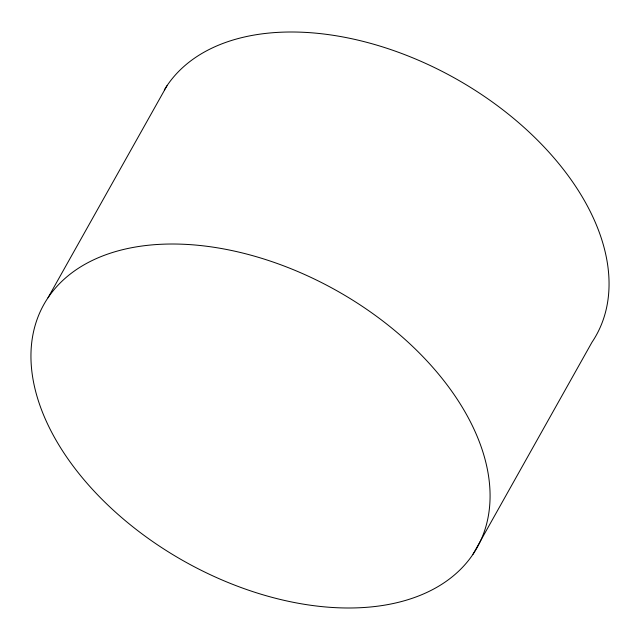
<?xml version="1.0" encoding="UTF-8"?>
<svg xmlns="http://www.w3.org/2000/svg" width="640" height="640" viewBox="0 0 640 640"><rect width="100%" height="100%" fill="white"/><g stroke="black" fill="none" stroke-linecap="round" stroke-linejoin="round"><path stroke-width="0.96" d="M48.016 297.752L166.992 85.736M473.008 554.264A248.4 155.312 29.3 0 0 229.488 250.056A248.4 155.312 29.3 0 0 79.032 473.696A248.4 155.312 29.3 0 0 473.008 554.264L591.984 342.248A248.4 155.312 29.3 0 0 462.976 82.856A248.4 155.312 29.3 0 0 164.344 89.888"/></g></svg>
